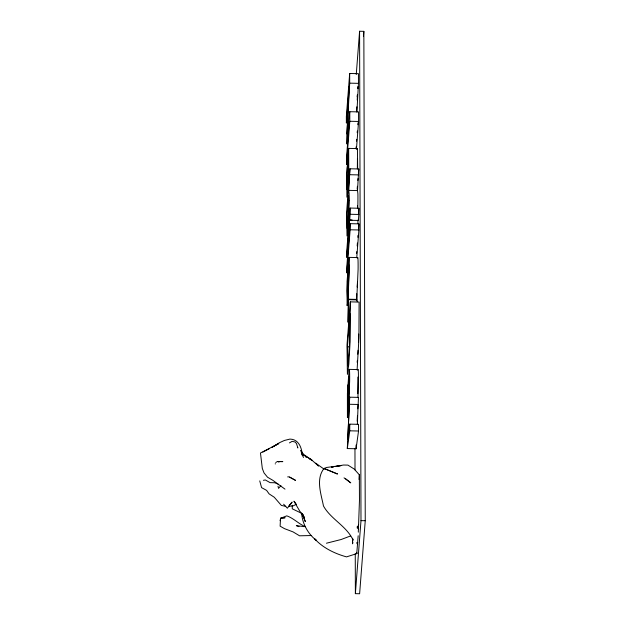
<?xml version="1.0" encoding="UTF-8"?>
<svg xmlns="http://www.w3.org/2000/svg" width="625" height="625" viewBox="0 0 625 625"><rect width="100%" height="100%" fill="white"/><g stroke="black" fill="none" stroke-linecap="round" stroke-linejoin="round"><path stroke-width="0.94" d="M357.672 167.969L357.422 148.578L348.656 148.391L346.773 172.578L346.891 197.188L348.773 172.117L348.656 148.391M357.781 207.758L357.867 203.906A14.992 0.555 -88.8 0 0 357.898 193.906L357.539 190.562L358.727 168.969L349.961 168.773L346.625 212.07L347.008 235.961L348.258 223.781L349.102 203.711A14.992 0.555 -88.8 0 0 349.125 193.711L348.773 190.367L349.961 168.773M358.703 334.016L358.461 342.148M357.438 208.469L357.508 205.781M357.344 168.953L357.438 158.438M358.312 532.172L359.461 500.422L359.344 474.828L354.219 469.062L347.938 465.109L343.477 465.031L335.242 466.5M357.812 393.695L357.859 377.062M357.961 397.57L358.414 381.461A16.461 0.602 -88.8 0 0 358.203 370.047L358.039 369.562L349.273 369.375L349.07 369.836L347.406 393.617L347.422 417.633L348 414.867L347.461 405.32L347.914 389.617L348.242 384.562L348.32 411.211L349.648 381.273A16.461 0.602 -88.8 0 0 349.438 369.859L349.273 369.375M358.164 535.773L356.75 553.625L346.539 556.883C334.852 553.664 322.898 547.914 314.719 538.883L316.391 540.414C308.023 533.984 302.375 523.727 301.609 513.188M349.672 397.188L347.305 448.562L356.078 448.758L358.539 431.008L358.516 424.328L349.75 424.133L347.75 439.602L349.672 397.188L358.438 397.375L357.359 424.516M357.492 281.695L357.188 287.062M357.172 421.242L357.477 415.516M357.828 408.828L358.031 405.016M359.07 479.531L359.344 474.828M356.906 112.102L358.469 83.344L358.445 73.672L349.672 73.484L349.703 83.156L346.938 133.953L349.781 111.703L358.555 111.891L358.578 121.461L356.438 149.266M356.586 111.586L356.844 106.797M357.211 100.102L357.469 95.32M357.836 88.617L357.938 86.703L357.836 88.031M357.805 354.266L358.055 350.242M357.203 528.016L357.305 526.344M348 299.203L349.328 269.266A16.461 0.602 -88.8 0 0 349.117 257.859L348.945 257.375L357.719 257.562L357.883 258.047A16.461 0.602 -88.8 0 1 358.094 269.461L356.766 299.398L348 299.203L347.922 272.562L347.148 290.742L347.68 302.867L347.102 305.625L347.078 281.609L348.945 257.375M357.172 96.828L357.32 94.891M311.633 535.531L299.562 535.805L293.086 531.914L284.438 528.625L280.117 526.156L280.539 518.094L285.109 517.742L280.852 518.188L286.773 515.844C293.641 518.234 298.742 523.961 305.32 526.672M349.672 73.484L346.352 116.625L346.375 123.078L349.172 86.516L346.43 143.914L349.273 121.75L346.477 158L346.492 164.414L349.812 121.273L349.781 111.703M356.258 74.492L359.586 31.25L363.844 31.344L365.25 520.719L359.625 593.75L355.375 593.656L355.258 553.688M349.148 219.891L346.742 251.203L346.758 257.414L349.172 226.102L349.148 219.891L352.07 219.953M350.062 208.055L349.617 220.258L358.383 220.445L358.844 214.461L358.828 208.25L350.062 208.055L349.617 220.258M363.477 36.148L363.844 31.344M357.203 132.727L357.336 131M357.828 124.719L357.969 122.859M350.109 223.672L346.789 266.812L346.805 272.922L350.125 229.781L350.109 223.672L358.875 223.859L358.891 229.969L356.75 257.773M355.969 148.758L356.109 146.875M356.547 141.211L356.695 139.328M348.438 299.68L348.062 322.148L348.438 299.68L357.203 299.867L357.211 301.758M357.172 189.172L357.398 186.281M357.836 180.508L357.984 178.586M358.43 172.812L358.727 168.969M350.328 301.867L347.008 345.016L347.398 374.391L348.844 363.984L349.945 344.328L350.328 301.867L359.102 302.055L358.922 338.633L357.102 369.969M347.414 346.805L349.961 313.68L349.688 341.953L347.867 365.914L347.414 346.805L349.359 346.852M358.43 213.383L358.828 208.25M356.586 253.578L356.734 251.664M357.18 245.914L357.398 243.031M357.844 237.281L357.984 235.367M358.43 229.609L358.875 223.859M355.375 593.656L360.992 520.633L359.586 31.25M357.164 362.297L357.305 360.688M275.258 464.008L275.297 463.617M347.305 448.562L349.766 430.82L349.75 424.133M352.852 542.078L352.586 543.812L352.5 538.273M358.617 524.641L357.516 527.734L358.461 528.953M357.219 149.102L357.422 148.578M357.516 258.023L357.719 257.562M357.836 370.031L358.039 369.562M356.727 553.664L356.43 553.125M280.922 485.672L278.531 488.367L278.016 486.219M289.102 505.438L292.133 502.094L287.336 508.203L283.633 504.203M296.422 504.18L293.438 505.766L288.617 506.344M289.461 442.898L292.125 441.336L295.102 442L296.461 443.508L297.883 447.961L297.43 447.43M275.758 462.477L277.461 461.539L280.977 461.492M284.984 489.133L272.82 480.297L267.539 477.219L264.031 472.938L262.312 468.461L260.461 452.992L278.82 443.547L271.5 447.602L279.469 442.695L284.438 440.445L289.945 439.086C298.672 439.258 301.875 447.672 302.18 455.164L300.852 450.57M262.805 452.117L269.508 448.578M350.695 535.906L341.117 539.516L326.453 543.219M278.523 462.055L279.289 461.844M263.398 480.297L265.297 479.953L270.109 482.641L274.758 482.758L278.07 484.094M331.578 467.148L333.414 466.828M331.609 467.156L333.484 466.844M335.367 466.531L341.008 465.594L326.758 467.438L324.016 468.461C315.578 479.125 321.156 494.125 323.477 506.008C330.781 519.227 346.773 526.133 353.133 540.219L352.812 538.789M357.75 542.656L356.641 542.773L357.617 544.383M287.648 476.898L289.25 476.82L295.508 480.352L289.664 477.234M349.703 83.156L358.469 83.344M349.812 121.273L358.578 121.461M349.977 174.719L358.742 174.906M348.773 190.367L357.539 190.562M350.078 214.266L358.844 214.461M350.125 229.781L358.891 229.969M349.695 404.281L358.461 404.469M349.766 430.82L358.539 431.008M360.992 520.633L365.25 520.719M304.234 526.656L296.336 525.641L299.023 526.633M285.797 506.383L281.336 505.406L274.273 497.25L269.07 493.852L266.609 490.383L261.578 487.625L259.75 480.914M301.305 513.172L292.266 508.805L292.242 505.281M305.57 456.859L306.359 457.266M309.336 458.852L312.016 460.297L302.109 453.281M324.109 469.18L315.703 463.141M344.039 477.852L350.766 482.867L345.695 478.82M317.344 465L318.531 466.023L310.836 459.234L304.188 455.484L302.586 455.562L303.492 457.477M294.57 501.828L293.93 501.203L299.695 511.023L304.258 517.359L302.477 513.914M301.984 453.469L303.938 455.617L301 450.398M294.898 502.172L295.82 503.672M302.227 513.797L305.32 521.609L302.398 513.641M302.969 515.305L303.82 517.812L303.102 515.195M356.852 552.641L357.016 553.562M280.07 520L280.18 520.703M357.914 220.086L357.93 223.633M356.75 293.688L356.766 299.398M356.43 298.766L356.438 300.484M356.062 445.031L356.078 448.758M354.961 448.406L355.016 469.852M346.828 182.117L347.016 189.633L348.391 173.859L348.516 156.023L347.344 167.805L346.828 182.117M348.797 200.57L348.289 216.609L347.125 228.398L347.164 213.828L348.57 195.93L348.797 200.57M348.992 269.305L348.305 288.727L348.25 268.531L348.773 264.875L348.992 269.305M349.312 381.305L348.625 400.734L348.57 380.539L349.094 376.875L349.312 381.305M282.719 461.617L277.461 461.539L282.719 461.617M336.992 473.758L324.016 468.461L337.438 474.016L336.992 473.758"/></g></svg>
